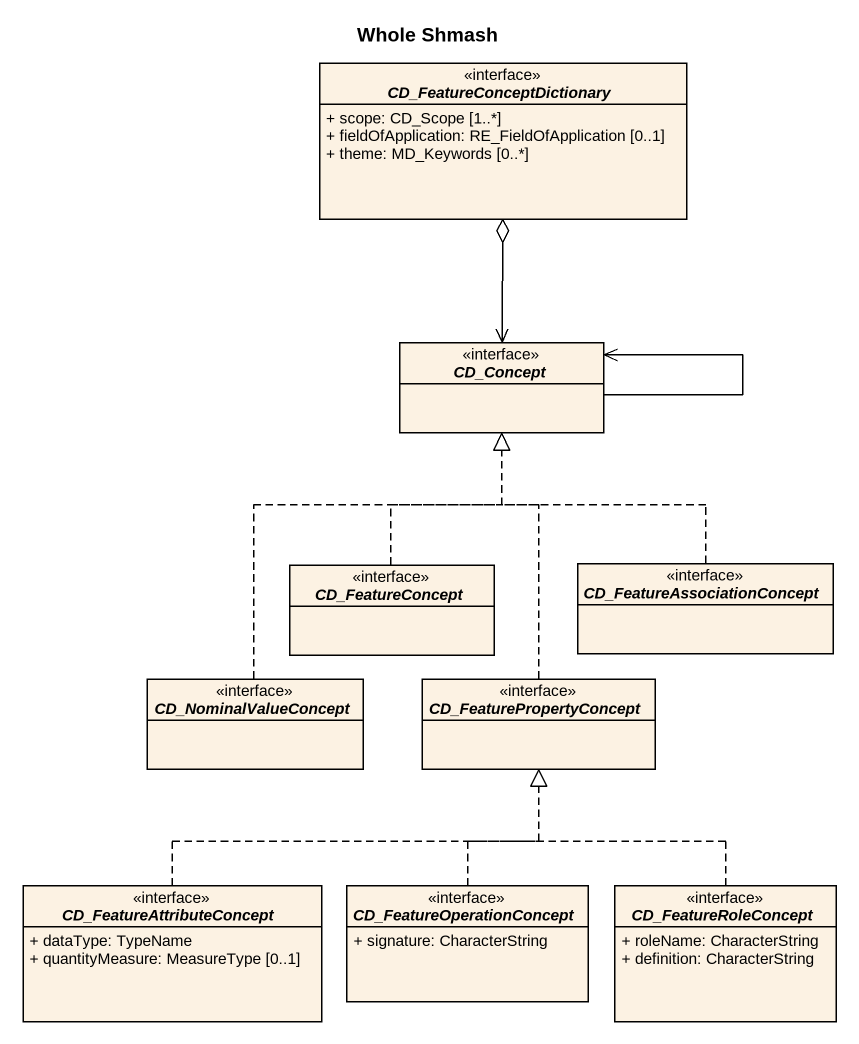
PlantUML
@startuml
title Whole Shmash
hide circle
hide empty members
skinparam classAttributeIconSize 0
interface CD_FeatureConceptDictionary {
  + scope: CD_Scope [1..*]
  + fieldOfApplication: RE_FieldOfApplication [0..1]
  + theme: MD_Keywords [0..*]
}
interface CD_Concept
interface CD_FeatureConcept
interface CD_FeatureAssociationConcept
interface CD_NominalValueConcept
interface CD_FeaturePropertyConcept
interface CD_FeatureAttributeConcept {
  + dataType: TypeName
  + quantityMeasure: MeasureType [0..1]
}
interface CD_FeatureOperationConcept {
  + signature: CharacterString
}
interface CD_FeatureRoleConcept {
  + roleName: CharacterString
  + definition: CharacterString
}
CD_FeatureConceptDictionary o--> CD_Concept
CD_Concept --> CD_Concept
CD_FeatureConcept .up.|> CD_Concept
CD_FeatureAssociationConcept .up.|> CD_Concept
CD_NominalValueConcept .up.|> CD_Concept
CD_FeaturePropertyConcept .up.|> CD_Concept
CD_FeatureAttributeConcept .up.|> CD_FeaturePropertyConcept
CD_FeatureOperationConcept .up.|> CD_FeaturePropertyConcept
CD_FeatureRoleConcept .up.|> CD_FeaturePropertyConcept
@enduml
